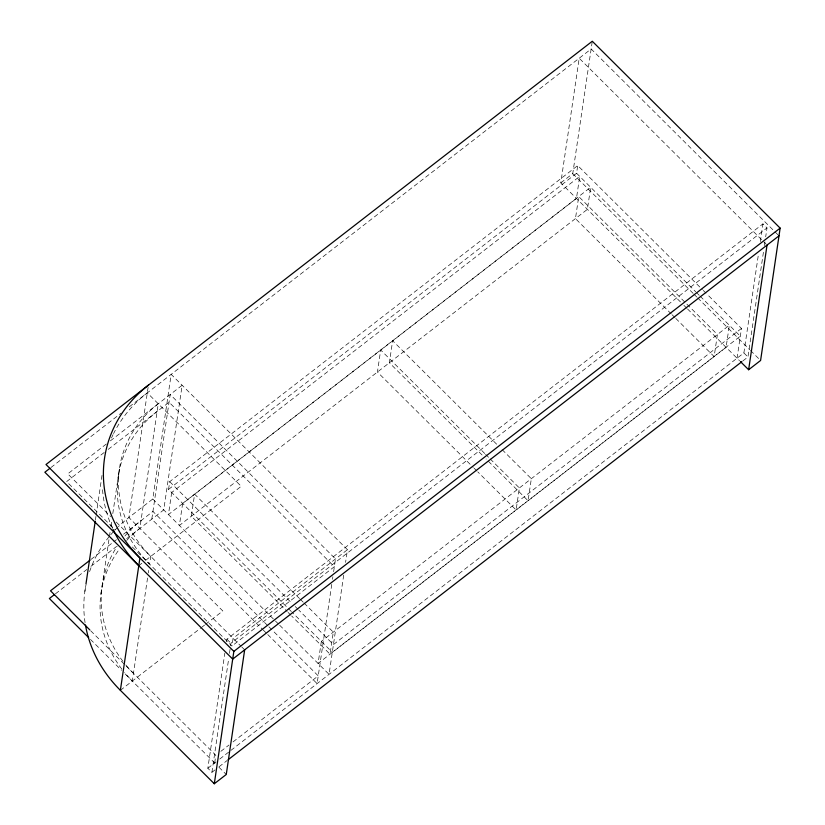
<?xml version="1.0" encoding="UTF-8"?>
<svg xmlns="http://www.w3.org/2000/svg" width="825" height="825" viewBox="0 0 825 825"><rect width="100%" height="100%" fill="white"/><g stroke="black" fill="none" stroke-linecap="round" stroke-linejoin="round"><path stroke-width="0.62" stroke-dasharray="4.12 3.09" d="M84.872 591.442L85.81 585.09M95.391 520.224L95.948 516.409M96.133 515.13L102.145 474.427M100.959 593.722L109.23 537.756M109.416 536.487L110.168 531.403M110.911 526.309L111.664 521.225M112.798 513.593L119.367 469.074M148.108 387.358L128.886 517.522A139.312 122.203 8.4 0 0 118.398 526.618M205.569 624.308L222.812 610.954L128.886 517.522L152.79 499.001L171.188 374.354L347.459 549.697L345.582 562.423M147.541 578.036L132.33 681.058A123.059 107.941 8.4 0 1 124.637 672.633M148.294 572.942L148.675 570.395M291.369 611.562L168.568 489.4L169.703 481.676L577.717 165.557L702.333 289.534M214.964 769.942L211.912 772.303L207.838 768.261L224.843 653.122M226.524 641.726L226.896 639.2L762.939 223.874L767.013 227.927L765.703 236.775M211.912 772.303L228.731 658.433M229.474 653.369L230.412 647.048M230.598 645.779L230.969 643.242L767.013 227.927M214.675 762.97L215.81 755.246L125.4 665.301M132.392 547.006L231.938 646.037L233.073 638.323L347.459 549.697M331.753 584.399L317.099 683.605L267.785 634.549M332.496 579.305L332.877 576.768M333.63 571.673L335.507 558.958L170.197 394.515L151.79 519.162L262.298 629.093M343.695 575.138L329.051 674.345L279.727 625.288M680.47 301.94L560.794 182.882L579.202 58.235L766.136 244.19M560.794 182.882L572.746 173.621L592.123 42.353M168.568 489.4L576.572 173.271L577.717 165.557M737.055 358.225L741.458 328.443L706.891 294.051M230.897 750.399L743.882 352.935L758.453 254.244M760.33 241.591L762.939 223.874M742.871 360.927L747.955 356.978L763.651 250.697M764.393 245.633L764.961 241.838M50.964 467.507L121.162 413.119M129.298 406.808L591.154 48.974L778.996 235.837M106.312 444.015L67.774 473.87L110.694 516.574M110.364 440.87L182.15 385.254L163.742 509.902L125.431 539.591M104.156 452.523L66.629 481.594L115.036 529.753M108.209 449.377L169.063 402.239L334.362 566.682L231.938 646.037M91.07 559.371L116.428 539.725M123.523 534.229L152.934 511.438L268.012 625.917M55.45 593.804L86.893 569.446M90.946 566.311L116.294 546.666M138.786 565.672L141.828 563.31M145.757 560.268L241.22 486.307L147.293 392.875A139.312 122.203 8.4 0 0 113.572 433.589M120.378 690.319L200.496 628.238M201.517 627.454L204.559 625.102M741.458 328.443L333.444 644.562L298.877 610.18M220.883 751.317L228.999 745.027M233.052 741.892L318.244 675.881L272.58 630.455M207.838 768.261L215.975 761.949M219.739 759.041L230.216 750.925M219.037 766.786L227.174 760.485M703.251 290.431L705.973 293.153M576.572 173.271L695.743 291.823M696.506 292.586L699.249 295.309M700.157 296.216L740.314 336.167L332.31 652.286L292.153 612.336M572.746 173.621L693.113 293.36M694.021 294.267L696.754 296.99M697.672 297.897L749.647 349.604M750.554 350.512L758.763 358.679M743.882 352.935L747.955 356.978M683.894 305.343L686.864 308.292M687.545 308.973L739.52 360.68M671.261 313.923L575.458 218.615L578.717 196.546L717.41 334.517L714.151 356.586L675.819 318.46M672.179 314.83L674.912 317.553M496.65 444.201L392.638 340.725L389.379 362.783L482.45 455.369M502.126 449.646L531.331 478.696L528.072 500.754L486.1 458.999M484.708 453.461L380.686 349.986L377.427 372.044L473.23 467.352M485.616 454.369L489.266 457.999M490.174 458.906L519.379 487.957L516.12 510.015L477.799 471.89M474.148 468.26L476.881 470.982M299.537 598.538L194.607 494.154L191.348 516.213L287.152 611.521M300.455 599.445L303.188 602.167M304.105 603.075L333.3 632.125L330.041 654.184L291.72 616.069M169.703 481.676L291.607 602.941M295.237 606.561L297.969 609.273M288.069 612.428L290.802 615.161M152.79 499.001L278.86 624.412M268.919 626.825L271.662 629.547M263.216 630.001L266.867 633.641M116.181 522.029L241.013 646.212M241.921 647.12L244.664 649.842M226.896 639.2L230.969 643.242M90.688 630.774L124.482 664.393M90.461 639.406L121.512 670.292M125.173 673.932L215.315 763.61M218.955 767.229L226.256 774.489M121.822 669.085A123.059 107.941 8.4 0 1 119.687 548.79M126.71 540.406A123.059 107.941 8.4 0 1 139.848 528.423L158.245 403.776A123.059 107.941 8.4 0 0 150.738 556.411L149.593 564.135A123.059 107.941 8.4 0 1 157.111 411.489M133.475 673.334A123.059 107.941 8.4 0 1 125.771 664.909M122.956 661.361A123.059 107.941 8.4 0 1 117.088 546.398M124.926 535.961A123.059 107.941 8.4 0 1 140.982 520.699M85.068 622.638A139.312 122.203 8.4 0 1 86.099 584.358M89.595 571.612A139.312 122.203 8.4 0 1 109.911 535.745M110.705 534.796A139.312 122.203 8.4 0 1 114.015 531.083M114.871 530.176A139.312 122.203 8.4 0 1 117.501 527.495M112.612 528.423A139.312 122.203 8.4 0 1 102.455 488.379M111.509 437.972A139.312 122.203 8.4 0 1 113.035 434.682M171.693 492.515L168.444 514.573L576.448 198.454L579.707 176.385L171.693 492.515M182.655 503.415L179.396 525.473L587.4 209.354L590.659 187.285L182.655 503.415M321.348 641.386L318.089 663.444L726.093 347.325L729.352 325.267L321.348 641.386"/><path stroke-width="1.24" d="M85.996 583.811L95.195 521.493M244.664 649.842L226.256 774.489L214.304 783.75L120.378 690.319L139.93 557.947A139.312 122.203 8.4 0 1 148.428 385.151M214.304 783.75L233.846 651.379L780.141 228.123L592.288 41.25L46.004 464.516L233.846 651.379M740.427 361.587L748.636 369.744L767.044 245.097M780.141 228.123L760.588 360.484L748.636 369.744M49.954 468.291L44.859 472.23L232.712 659.103L778.996 235.837M90.059 560.154L50.511 590.803L89.781 629.867M54.44 594.598L49.366 598.527L88.636 637.591M228.185 759.701L741.85 361.711M120.378 690.319A139.312 122.203 8.4 0 1 85.46 625.03M138.786 565.672A139.312 122.203 8.4 0 1 113.138 529.547"/></g></svg>
